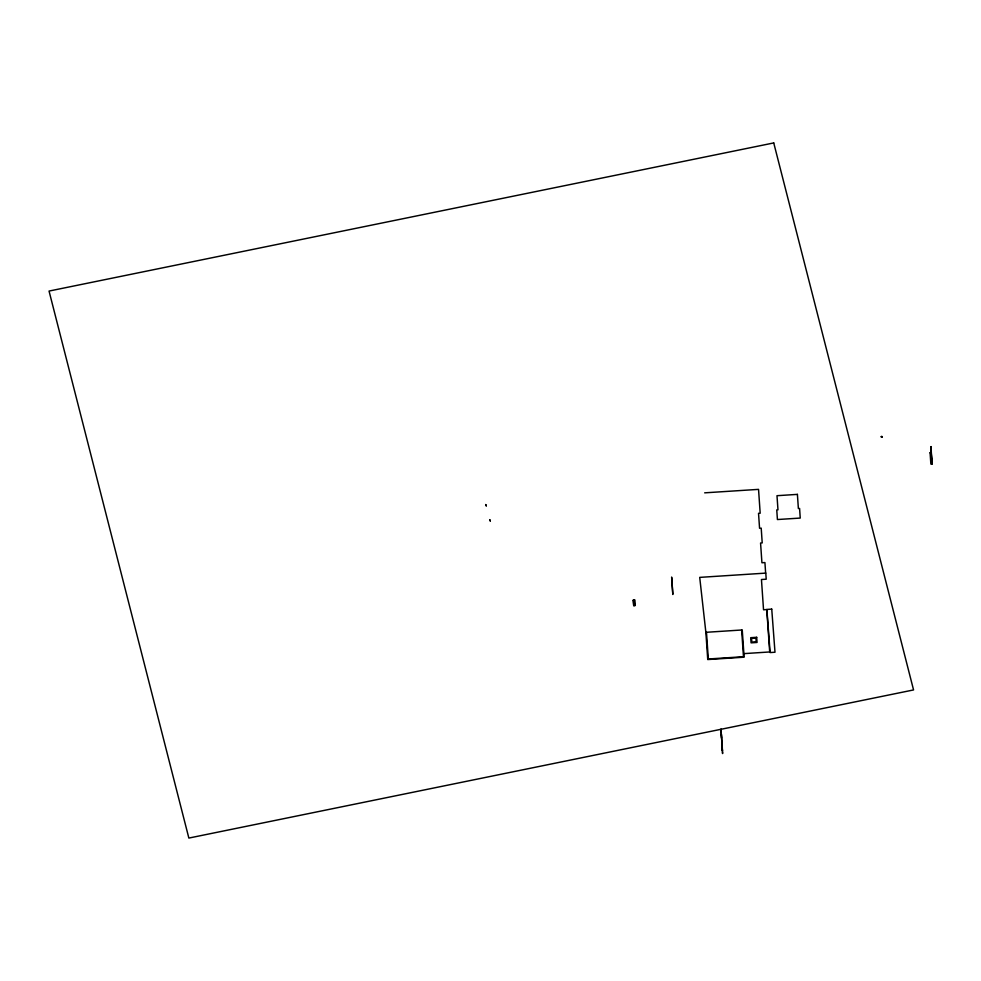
<?xml version="1.0" encoding="UTF-8"?>
<svg xmlns="http://www.w3.org/2000/svg" width="981" height="981" viewBox="0 0 981 981"><rect width="100%" height="100%" fill="white"/><g stroke="black" fill="none" stroke-linecap="round" stroke-linejoin="round"><path stroke-width="1.47" d="M881.294 436.471L882.017 437.146L881.306 436.606L881.968 436.422M930.92 446.613L931.852 464.001L931.852 462.627M930.086 452.793L931.177 452.67L931.95 464.001L930.871 464.062L930.086 452.744L931.177 452.731M704.665 492.842L758.546 489.372L760.177 513.21L758.534 513.321L759.564 528.256L761.207 528.146L762.212 542.91L760.569 543.02L761.93 562.763L764.922 562.567L765.646 573.125M672.807 593.983L671.654 577.073M633.309 600.078L634.891 599.98L635.271 605.535L633.689 605.633L633.309 600.078L633.751 605.633M705.866 632.316L742.249 629.961L744.125 657.196L707.742 659.551L705.866 632.316L699.711 577.38L765.793 573.112L766.21 579.207L761.452 579.513L763.537 609.777L766.786 609.569L769.693 651.96L743.88 653.628M741.648 629.998L743.475 656.718L708.319 658.987L706.479 632.279M720.986 728.957L722.592 753.567L722.519 751.937M671.678 577.588L672.831 594.498M634.118 600.029L634.535 605.584M931.018 446.6L931.95 464.001M882.017 437.146L881.343 437.183M722.261 747.044L722.347 748.675M722.384 749.496L722.47 751.115M721.391 734.364L722.408 750.747M721.035 729.766L721.538 738.068M485.705 504.577L486.245 505.853L485.705 504.577M489.703 519.672L490.255 520.948L489.703 519.672M773.739 142.932L49.05 291.063L188.855 838.068L913.556 689.937L773.739 142.932M771.74 609.115L766.86 609.446L770.11 652.561L774.99 652.23L771.74 609.115M797.406 494.375L776.989 495.699L777.97 509.838L776.756 509.924L777.418 519.538L800.238 518.066L799.589 508.452L798.375 508.526L797.406 494.375M756.694 637.294L750.723 637.687L751.078 642.849L757.05 642.469L756.694 637.294M755.934 638.055L751.593 638.337L751.851 642.089L756.192 641.819L755.934 638.055"/></g></svg>
